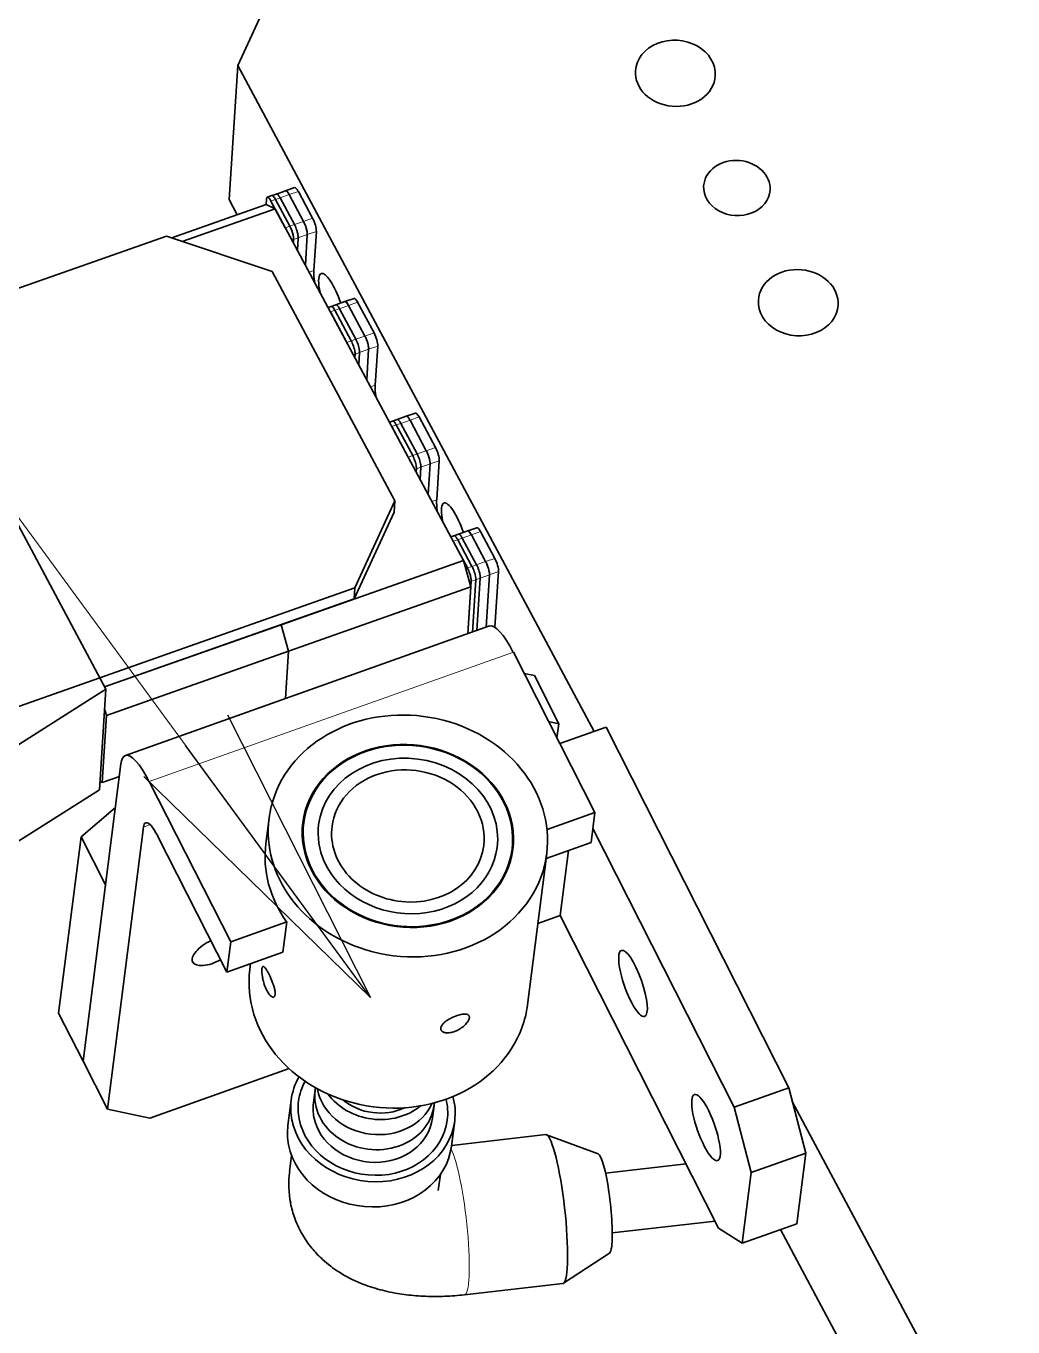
# Model space of a CAD drawing. Header units: millimetres. Extents: x 50851 to 121906, y -34238 to -12059.
# Drawn here: x 119416.68 to 119424.58, y -27239.62 to -27229.21 of the extents above; entities that cross this region are included whole.
import ezdxf

# ---------------------------------------------------------------- set-up
doc = ezdxf.new("R2010")
doc.units = ezdxf.units.MM
doc.layers.add('标注线', color=3, linetype='Continuous', lineweight=25)
doc.styles.add('DIM', font='romans.shx', dxfattribs={"width": 0.8, "bigfont": 'bigfont.shx'})
doc.dimstyles.new('DEH 1-1', dxfattribs={"dimtxt": 3.5, "dimasz": 2.5, "dimexe": 1, "dimexo": 0, "dimgap": 1.2, "dimtad": 3, "dimzin": 9, "dimdsep": 46, "dimtxsty": 'DIM', "dimblk": 'OPEN', "dimcen": 0, "dimclrd": 3, "dimclre": 3, "dimclrt": 2, "dimazin": 2, "dimtfac": 0.5, "dimtmove": 0, "dimatfit": 3, "dimldrblk": 'OPEN', "dimfxl": 0, "dimtolj": 2, "dimlwd": 13, "dimlwe": 13, "dimarcsym": 0})

# ---------------------------------------------------------------- blocks, each defined once
blk = doc.blocks.new('WWDA8SD8')
at = {"color": 7, "lineweight": 35, "ltscale": 0.299143}
blk.add_line((121411.19, -27973.26), (121416.21, -27962.4), dxfattribs=at)
at = {"color": 7, "lineweight": 35, "ltscale": 0.335839}
blk.add_line((121411.19, -27973.26), (121410.33, -27986.67), dxfattribs=at)
at = {"color": 7, "lineweight": 35}
for p, q in [((121411.19, -27973.26), (121446.85, -28039.85)), ((121414.93, -27987.58), (121433.77, -28022.75)), ((121349.37, -28009.61), (121404.06, -27990.32)), ((121426.92, -28016.8), (121414.63, -27993.86)), ((121397.99, -28035.64), (121377.92, -27998.18)), ((121422.9, -28025.49), (121368.2, -28044.78)), ((121397.87, -28035.41), (121422.83, -28026.61)), ((121436.37, -28029.31), (121399.95, -28042.25)), ((121466.32, -28075.51), (121448.04, -28039.42)), ((121395.72, -28072.83), (121399.51, -28043.1)), ((121401.76, -28049.42), (121398.17, -28077.64)), ((121460.85, -28077.44), (121446.73, -28049.56)), ((121459.31, -28089.53), (121443.47, -28058.27)), ((121466.67, -28076.87), (121508.24, -28154.47)), ((121465.49, -28089.67), (121507.38, -28167.88))]:
    blk.add_line(p, q, dxfattribs=at)
at = {"color": 7, "lineweight": 35, "ltscale": 0.024167}
for p, q in [((121415.98, -27985.79), (121416.89, -27985.46)), ((121415.98, -27985.79), (121415.07, -27986.11)), ((121421.91, -27996.87), (121422.83, -27996.55)), ((121428.06, -28008.34), (121427.15, -28008.66)), ((121428.06, -28008.34), (121428.97, -28008.02)), ((121434.2, -28019.81), (121435.11, -28019.49))]:
    blk.add_line(p, q, dxfattribs=at)
at = {"color": 7, "lineweight": 35, "ltscale": 0.043103}
blk.add_line((121411.14, -27988.19), (121410.33, -27986.67), dxfattribs=at)
at = {"color": 7, "lineweight": 35, "ltscale": 0.013993}
blk.add_line((121414.04, -27987.17), (121414.08, -27986.61), dxfattribs=at)
at = {"color": 7, "lineweight": 35, "ltscale": 0.012083}
for p, q in [((121414.61, -27986.27), (121414.15, -27986.43)), ((121421, -27997.19), (121420.55, -27997.35)), ((121427.15, -28008.66), (121426.69, -28008.82))]:
    blk.add_line(p, q, dxfattribs=at)
at = {"color": 7, "lineweight": 13, "ltscale": 0.012084}
blk.add_line((121414.98, -27986.65), (121414.52, -27986.81), dxfattribs=at)
at = {"color": 7, "lineweight": 35, "ltscale": 0.075893}
for p, q in [((121414.52, -27986.81), (121415.95, -27989.49)), ((121416.34, -27986.17), (121417.78, -27988.85)), ((121417.78, -27988.85), (121416.34, -27986.17)), ((121435.48, -28019.87), (121436.91, -28022.55))]:
    blk.add_line(p, q, dxfattribs=at)
at = {"color": 7, "lineweight": 35, "ltscale": 0.012084}
blk.add_line((121415.07, -27986.11), (121414.61, -27986.27), dxfattribs=at)
at = {"color": 7, "lineweight": 13, "ltscale": 0.012083}
for p, q in [((121415.43, -27986.49), (121414.98, -27986.65)), ((121416.41, -27989.33), (121415.95, -27989.49)), ((121416.87, -27989.17), (121416.41, -27989.33)), ((121417.24, -27990.49), (121416.78, -27990.65)), ((121420.92, -27997.74), (121420.46, -27997.9)), ((121421.37, -27997.58), (121420.92, -27997.74)), ((121422.55, -28000.8), (121422.1, -28000.96)), ((121423.01, -28000.64), (121422.55, -28000.8)), ((121423.38, -28001.96), (121422.93, -28002.12)), ((121427.06, -28009.21), (121426.6, -28009.37)), ((121427.51, -28009.05), (121427.06, -28009.21)), ((121435.09, -28023.19), (121434.63, -28023.35)), ((121434.63, -28023.35), (121434.18, -28023.51)), ((121435.46, -28024.52), (121435.01, -28024.68)), ((121435.01, -28024.68), (121434.55, -28024.84))]:
    blk.add_line(p, q, dxfattribs=at)
at = {"color": 7, "lineweight": 35, "ltscale": 0.075894}
for p, q in [((121416.41, -27989.33), (121414.98, -27986.65)), ((121416.41, -27989.33), (121414.98, -27986.65)), ((121416.87, -27989.17), (121415.43, -27986.49)), ((121416.87, -27989.17), (121415.43, -27986.49)), ((121417.26, -27985.85), (121418.69, -27988.53)), ((121434.63, -28023.35), (121433.2, -28020.68)), ((121434.63, -28023.35), (121433.2, -28020.68))]:
    blk.add_line(p, q, dxfattribs=at)
at = {"color": 7, "lineweight": 13, "ltscale": 0.024167}
for p, q in [((121416.34, -27986.17), (121415.43, -27986.49)), ((121417.26, -27985.85), (121416.34, -27986.17)), ((121417.78, -27988.85), (121416.87, -27989.17)), ((121418.69, -27988.53), (121417.78, -27988.85)), ((121419.06, -27989.85), (121418.15, -27990.17)), ((121423.19, -27996.94), (121422.28, -27997.26)), ((121422.28, -27997.26), (121421.37, -27997.58)), ((121423.92, -28000.32), (121423.01, -28000.64)), ((121424.83, -27999.99), (121423.92, -28000.32)), ((121424.29, -28001.64), (121423.38, -28001.96)), ((121425.21, -28001.32), (121424.29, -28001.64)), ((121428.43, -28008.73), (121427.51, -28009.05)), ((121429.34, -28008.4), (121428.43, -28008.73)), ((121430.97, -28011.46), (121430.06, -28011.78)), ((121430.06, -28011.78), (121429.15, -28012.11)), ((121431.35, -28012.79), (121430.44, -28013.11)), ((121434.57, -28020.19), (121433.66, -28020.52)), ((121436, -28022.87), (121435.09, -28023.19)), ((121436.91, -28022.55), (121436, -28022.87)), ((121436.38, -28024.19), (121435.46, -28024.52)), ((121437.29, -28023.87), (121436.38, -28024.19))]:
    blk.add_line(p, q, dxfattribs=at)
at = {"color": 7, "lineweight": 35, "ltscale": 0.250398}
blk.add_line((121414.04, -27987.17), (121404.6, -27990.5), dxfattribs=at)
at = {"color": 7, "lineweight": 35, "ltscale": 0.246029}
blk.add_line((121414.93, -27987.58), (121405.65, -27990.85), dxfattribs=at)
at = {"color": 7, "lineweight": 35, "ltscale": 0.024527}
blk.add_line((121414.04, -27987.17), (121414.93, -27987.58), dxfattribs=at)
at = {"color": 7, "lineweight": 35, "ltscale": 0.278689}
blk.add_line((121414.63, -27993.86), (121404.06, -27990.32), dxfattribs=at)
at = {"color": 7, "lineweight": 13, "ltscale": 0.004615}
for p, q in [((121416.78, -27990.65), (121416.61, -27990.71)), ((121422.93, -28002.12), (121422.75, -28002.18))]:
    blk.add_line(p, q, dxfattribs=at)
at = {"color": 7, "lineweight": 35, "ltscale": 0.008646}
for p, q in [((121416.76, -27991), (121416.78, -27990.65)), ((121416.76, -27991), (121416.78, -27990.65)), ((121422.91, -28002.47), (121422.93, -28002.12)), ((121422.91, -28002.47), (121422.93, -28002.12)), ((121429.05, -28013.93), (121429.07, -28013.59)), ((121429.05, -28013.93), (121429.07, -28013.59))]:
    blk.add_line(p, q, dxfattribs=at)
at = {"color": 7, "lineweight": 35, "ltscale": 0.031285}
for p, q in [((121417.16, -27991.74), (121417.24, -27990.49)), ((121417.16, -27991.74), (121417.24, -27990.49)), ((121423.3, -28003.21), (121423.38, -28001.96)), ((121423.3, -28003.21), (121423.38, -28001.96)), ((121429.45, -28014.68), (121429.53, -28013.43)), ((121429.45, -28014.68), (121429.53, -28013.43))]:
    blk.add_line(p, q, dxfattribs=at)
at = {"color": 7, "lineweight": 13, "ltscale": 0.024161}
for p, q in [((121418.15, -27990.17), (121417.24, -27990.49)), ((121430.44, -28013.11), (121429.53, -28013.43)), ((121435.48, -28019.87), (121434.57, -28020.19))]:
    blk.add_line(p, q, dxfattribs=at)
at = {"color": 7, "lineweight": 35, "ltscale": 0.076563}
for p, q in [((121418.15, -27990.17), (121417.96, -27993.23)), ((121417.96, -27993.23), (121418.15, -27990.17)), ((121430.44, -28013.11), (121430.24, -28016.16)), ((121430.24, -28016.16), (121430.44, -28013.11))]:
    blk.add_line(p, q, dxfattribs=at)
at = {"color": 7, "lineweight": 35, "ltscale": 0.097953}
for p, q in [((121419.06, -27989.85), (121418.81, -27993.76)), ((121431.35, -28012.79), (121431.1, -28016.7))]:
    blk.add_line(p, q, dxfattribs=at)
at = {"color": 7, "lineweight": 13, "ltscale": 0.01275}
for p, q in [((121418.81, -27993.76), (121418.33, -27993.93)), ((121424.96, -28005.23), (121424.47, -28005.4)), ((121431.1, -28016.7), (121430.62, -28016.87))]:
    blk.add_line(p, q, dxfattribs=at)
at = {"color": 7, "lineweight": 35, "ltscale": 0.024161}
for p, q in [((121421.91, -27996.87), (121421, -27997.19)), ((121434.2, -28019.81), (121433.29, -28020.13))]:
    blk.add_line(p, q, dxfattribs=at)
at = {"color": 7, "lineweight": 35, "ltscale": 0.086733}
for p, q in [((121423.19, -27996.94), (121424.83, -27999.99)), ((121420.46, -27997.9), (121422.1, -28000.96)), ((121422.55, -28000.8), (121420.92, -27997.74)), ((121422.55, -28000.8), (121420.92, -27997.74)), ((121423.01, -28000.64), (121421.37, -27997.58)), ((121423.01, -28000.64), (121421.37, -27997.58)), ((121428.43, -28008.73), (121430.06, -28011.78)), ((121430.06, -28011.78), (121428.43, -28008.73)), ((121429.15, -28012.11), (121427.51, -28009.05)), ((121429.15, -28012.11), (121427.51, -28009.05))]:
    blk.add_line(p, q, dxfattribs=at)
at = {"color": 7, "lineweight": 35, "ltscale": 0.008465}
for p, q in [((121420.55, -27997.35), (121420.23, -27997.47)), ((121426.69, -28008.82), (121426.37, -28008.94)), ((121432.83, -28020.29), (121432.51, -28020.41))]:
    blk.add_line(p, q, dxfattribs=at)
at = {"color": 7, "lineweight": 35, "ltscale": 0.086734}
for p, q in [((121422.28, -27997.26), (121423.92, -28000.32)), ((121423.92, -28000.32), (121422.28, -27997.26)), ((121429.34, -28008.4), (121430.97, -28011.46)), ((121426.6, -28009.37), (121428.24, -28012.43))]:
    blk.add_line(p, q, dxfattribs=at)
at = {"color": 7, "lineweight": 35, "ltscale": 0.076564}
for p, q in [((121424.29, -28001.64), (121424.1, -28004.69)), ((121424.1, -28004.69), (121424.29, -28001.64))]:
    blk.add_line(p, q, dxfattribs=at)
at = {"color": 7, "lineweight": 35, "ltscale": 0.097954}
blk.add_line((121425.21, -28001.32), (121424.96, -28005.23), dxfattribs=at)
at = {"color": 7, "lineweight": 35, "ltscale": 0.086736}
blk.add_line((121428.7, -28012.27), (121427.06, -28009.21), dxfattribs=at)
blk.add_line((121428.7, -28012.27), (121427.06, -28009.21), dxfattribs=at)
at = {"color": 7, "lineweight": 13, "ltscale": 0.012089}
for p, q in [((121428.7, -28012.27), (121428.24, -28012.43)), ((121429.53, -28013.43), (121429.07, -28013.59)), ((121433.66, -28020.52), (121433.2, -28020.68))]:
    blk.add_line(p, q, dxfattribs=at)
at = {"color": 7, "lineweight": 13, "ltscale": 0.012078}
for p, q in [((121429.15, -28012.11), (121428.7, -28012.27)), ((121433.2, -28020.68), (121432.74, -28020.84))]:
    blk.add_line(p, q, dxfattribs=at)
at = {"color": 7, "lineweight": 13, "ltscale": 0.004609}
blk.add_line((121429.07, -28013.59), (121428.9, -28013.65), dxfattribs=at)
at = {"color": 7, "lineweight": 35, "ltscale": 0.239311}
blk.add_line((121426.85, -28017.92), (121422.83, -28026.61), dxfattribs=at)
at = {"color": 7, "lineweight": 35, "ltscale": 0.239314}
blk.add_line((121426.92, -28016.8), (121422.9, -28025.49), dxfattribs=at)
at = {"color": 7, "lineweight": 35, "ltscale": 0.027987}
blk.add_line((121426.92, -28016.8), (121426.85, -28017.92), dxfattribs=at)
at = {"color": 7, "lineweight": 35, "ltscale": 0.012089}
blk.add_line((121433.29, -28020.13), (121432.83, -28020.29), dxfattribs=at)
at = {"color": 7, "lineweight": 35, "ltscale": 0.075891}
for p, q in [((121435.09, -28023.19), (121433.66, -28020.52)), ((121435.09, -28023.19), (121433.66, -28020.52)), ((121434.57, -28020.19), (121436, -28022.87)), ((121436, -28022.87), (121434.57, -28020.19))]:
    blk.add_line(p, q, dxfattribs=at)
at = {"color": 7, "lineweight": 35, "ltscale": 0.07589}
blk.add_line((121432.74, -28020.84), (121434.18, -28023.51), dxfattribs=at)
at = {"color": 7, "lineweight": 35, "ltscale": 0.483327}
for p, q in [((121433.77, -28022.75), (121415.54, -28029.18)), ((121416.28, -28031.83), (121398.05, -28038.26))]:
    blk.add_line(p, q, dxfattribs=at)
at = {"color": 7, "lineweight": 35, "ltscale": 0.068746}
blk.add_line((121434.52, -28025.4), (121433.77, -28022.75), dxfattribs=at)
at = {"color": 7, "lineweight": 35, "ltscale": 0.131233}
blk.add_line((121435.13, -28029.75), (121435.46, -28024.52), dxfattribs=at)
blk.add_line((121435.13, -28029.75), (121435.46, -28024.52), dxfattribs=at)
at = {"color": 7, "lineweight": 35, "ltscale": 0.131174}
for p, q in [((121436.38, -28024.19), (121436.04, -28029.43)), ((121436.04, -28029.43), (121436.38, -28024.19))]:
    blk.add_line(p, q, dxfattribs=at)
at = {"color": 7, "lineweight": 35, "ltscale": 0.139347}
blk.add_line((121437.29, -28023.87), (121436.93, -28029.43), dxfattribs=at)
at = {"color": 7, "lineweight": 35, "ltscale": 0.483322}
blk.add_line((121434.52, -28025.4), (121416.28, -28031.83), dxfattribs=at)
at = {"color": 7, "lineweight": 35, "ltscale": 0.027986}
blk.add_line((121422.9, -28025.49), (121422.83, -28026.61), dxfattribs=at)
at = {"color": 7, "lineweight": 35, "ltscale": 0.131292}
blk.add_line((121434.55, -28024.84), (121434.22, -28030.08), dxfattribs=at)
at = {"color": 7, "lineweight": 35, "ltscale": 0.117298}
blk.add_line((121434.52, -28025.4), (121434.22, -28030.08), dxfattribs=at)
at = {"color": 7, "lineweight": 35, "ltscale": 0.131262}
blk.add_line((121434.67, -28029.92), (121435.01, -28024.68), dxfattribs=at)
blk.add_line((121434.67, -28029.92), (121435.01, -28024.68), dxfattribs=at)
at = {"color": 7, "lineweight": 35, "ltscale": 0.468384}
blk.add_line((121415.54, -28029.18), (121397.87, -28035.41), dxfattribs=at)
at = {"color": 7, "lineweight": 35, "ltscale": 0.068748}
for p, q in [((121416.28, -28031.83), (121415.54, -28029.18)), ((121415.54, -28029.18), (121416.28, -28031.83))]:
    blk.add_line(p, q, dxfattribs=at)
at = {"color": 7, "lineweight": 13}
blk.add_line((121402.34, -28044.88), (121438.77, -28031.94), dxfattribs=at)
at = {"color": 7, "lineweight": 35, "ltscale": 0.118481}
for p, q in [((121415.98, -28036.56), (121416.28, -28031.83)), ((121416.28, -28031.83), (121415.98, -28036.56))]:
    blk.add_line(p, q, dxfattribs=at)
at = {"color": 7, "lineweight": 35, "ltscale": 0.44947}
for p, q in [((121446.93, -28047.96), (121438.77, -28031.94)), ((121410.51, -28060.9), (121402.34, -28044.88))]:
    blk.add_line(p, q, dxfattribs=at)
at = {"color": 7, "lineweight": 35, "ltscale": 0.026398}
blk.add_line((121439.84, -28034.05), (121440.88, -28034.27), dxfattribs=at)
at = {"color": 7, "lineweight": 35, "ltscale": 0.134795}
blk.add_line((121443.31, -28039.08), (121440.88, -28034.27), dxfattribs=at)
at = {"color": 7, "lineweight": 35, "ltscale": 0.478984}
for p, q in [((121397.99, -28035.64), (121381.81, -28045.89)), ((121397.35, -28045.7), (121381.16, -28055.95))]:
    blk.add_line(p, q, dxfattribs=at)
at = {"color": 7, "lineweight": 35, "ltscale": 0.251879}
blk.add_line((121397.99, -28035.64), (121397.35, -28045.7), dxfattribs=at)
at = {"color": 7, "lineweight": 35, "ltscale": 0.16792}
blk.add_line((121398.05, -28038.26), (121397.62, -28044.96), dxfattribs=at)
at = {"color": 7, "lineweight": 35, "ltscale": 0.017185}
blk.add_line((121397.87, -28037.6), (121398.05, -28038.26), dxfattribs=at)
at = {"color": 7, "lineweight": 35, "ltscale": 0.025948}
blk.add_line((121442.3, -28038.87), (121443.31, -28039.08), dxfattribs=at)
at = {"color": 7, "lineweight": 35, "ltscale": 0.035784}
blk.add_line((121443.31, -28039.08), (121443.13, -28040.5), dxfattribs=at)
at = {"color": 7, "lineweight": 35, "ltscale": 0.122704}
blk.add_line((121448.04, -28039.42), (121443.42, -28041.07), dxfattribs=at)
at = {"color": 7, "lineweight": 35, "ltscale": 0.006133}
blk.add_line((121397.4, -28044.86), (121397.62, -28044.96), dxfattribs=at)
at = {"color": 7, "lineweight": 35, "ltscale": 0.045745}
blk.add_line((121399.35, -28044.35), (121397.62, -28044.96), dxfattribs=at)
at = {"color": 7, "lineweight": 35, "ltscale": 0.112596}
blk.add_line((121398.95, -28047.47), (121395.52, -28050.39), dxfattribs=at)
at = {"color": 7, "lineweight": 35, "ltscale": 0.127193}
blk.add_line((121442.14, -28049.66), (121446.93, -28047.96), dxfattribs=at)
at = {"color": 7, "lineweight": 35, "ltscale": 0.076198}
blk.add_line((121446.55, -28050.98), (121446.93, -28047.96), dxfattribs=at)
at = {"color": 7, "lineweight": 13, "ltscale": 0.017488}
blk.add_line((121401.76, -28049.42), (121402.42, -28049.18), dxfattribs=at)
at = {"color": 7, "lineweight": 35, "ltscale": 0.063497}
for p, q in [((121414.34, -28048.54), (121414.02, -28051.06)), ((121432.91, -28078.81), (121432.59, -28081.33)), ((121432.91, -28078.81), (121432.59, -28081.33))]:
    blk.add_line(p, q, dxfattribs=at)
at = {"color": 7, "lineweight": 35, "ltscale": 0.031287}
blk.add_line((121417.81, -28048.98), (121417.65, -28050.22), dxfattribs=at)
at = {"color": 7, "lineweight": 35, "ltscale": 0.444482}
for p, q in [((121393.27, -28068.02), (121395.52, -28050.39)), ((121395.72, -28072.83), (121397.97, -28055.19))]:
    blk.add_line(p, q, dxfattribs=at)
at = {"color": 7, "lineweight": 35, "ltscale": 0.134842}
for p, q in [((121397.97, -28055.19), (121395.52, -28050.39)), ((121395.72, -28072.83), (121393.27, -28068.02))]:
    blk.add_line(p, q, dxfattribs=at)
at = {"color": 7, "lineweight": 35, "ltscale": 0.382048}
blk.add_line((121403.18, -28050.31), (121410.12, -28063.92), dxfattribs=at)
at = {"color": 7, "lineweight": 35, "ltscale": 0.031275}
blk.add_line((121438.64, -28051.64), (121438.48, -28052.88), dxfattribs=at)
at = {"color": 7, "lineweight": 35, "ltscale": 0.119337}
blk.add_line((121442.05, -28052.58), (121446.55, -28050.98), dxfattribs=at)
at = {"color": 7, "lineweight": 35, "ltscale": 0.163528}
blk.add_line((121444.3, -28051.78), (121443.47, -28058.27), dxfattribs=at)
at = {"color": 7, "lineweight": 35, "ltscale": 0.380986}
blk.add_line((121442.11, -28052.08), (121440.18, -28067.2), dxfattribs=at)
at = {"color": 7, "lineweight": 35, "ltscale": 0.059791}
blk.add_line((121443.47, -28058.27), (121441.22, -28059.07), dxfattribs=at)
at = {"color": 7, "lineweight": 35, "ltscale": 0.148425}
for p, q in [((121410.51, -28060.9), (121416.1, -28058.91)), ((121410.12, -28063.92), (121415.72, -28061.94))]:
    blk.add_line(p, q, dxfattribs=at)
at = {"color": 7, "lineweight": 35, "ltscale": 0.076197}
for p, q in [((121415.72, -28061.94), (121416.1, -28058.91)), ((121410.12, -28063.92), (121410.51, -28060.9))]:
    blk.add_line(p, q, dxfattribs=at)
at = {"color": 7, "lineweight": 35, "ltscale": 0.014362}
blk.add_line((121412.48, -28063.08), (121412.41, -28063.65), dxfattribs=at)
at = {"color": 7, "lineweight": 35, "ltscale": 0.134841}
blk.add_line((121398.17, -28077.64), (121395.72, -28072.83), dxfattribs=at)
at = {"color": 7, "lineweight": 35, "ltscale": 0.370005}
blk.add_line((121402.4, -28078.54), (121416.34, -28073.58), dxfattribs=at)
at = {"color": 7, "lineweight": 35, "ltscale": 0.038741}
blk.add_line((121418.97, -28075.47), (121418.77, -28077.01), dxfattribs=at)
at = {"color": 7, "lineweight": 35, "ltscale": 0.006996}
blk.add_line((121418.93, -28075.75), (121418.97, -28075.47), dxfattribs=at)
at = {"color": 7, "lineweight": 35, "ltscale": 0.144995}
blk.add_line((121460.85, -28077.44), (121466.32, -28075.51), dxfattribs=at)
at = {"color": 7, "lineweight": 35, "ltscale": 0.168696}
blk.add_line((121468.03, -28082.04), (121466.32, -28075.51), dxfattribs=at)
at = {"color": 7, "lineweight": 35, "ltscale": 0.108175}
blk.add_line((121402.4, -28078.54), (121398.17, -28077.64), dxfattribs=at)
at = {"color": 7, "lineweight": 35, "ltscale": 0.063496}
blk.add_line((121416.54, -28076.73), (121416.22, -28079.25), dxfattribs=at)
blk.add_line((121416.54, -28076.73), (121416.22, -28079.25), dxfattribs=at)
at = {"color": 7, "lineweight": 35, "ltscale": 0.038753}
blk.add_line((121430.87, -28076.99), (121430.67, -28078.53), dxfattribs=at)
at = {"color": 7, "lineweight": 35, "ltscale": 0.007001}
blk.add_line((121430.84, -28077.27), (121430.87, -28076.99), dxfattribs=at)
at = {"color": 7, "lineweight": 35, "ltscale": 0.168697}
blk.add_line((121462.56, -28083.97), (121460.85, -28077.44), dxfattribs=at)
at = {"color": 7, "lineweight": 35, "ltscale": 0.236917}
blk.add_line((121432.6, -28081.25), (121442.01, -28080.17), dxfattribs=at)
at = {"color": 7, "lineweight": 35, "ltscale": 0.138061}
blk.add_line((121447.26, -28082.11), (121442.09, -28080.19), dxfattribs=at)
at = {"color": 7, "lineweight": 35, "ltscale": 0.040267}
blk.add_line((121416.38, -28083.88), (121416.59, -28082.28), dxfattribs=at)
at = {"color": 7, "lineweight": 35, "ltscale": 0.202812}
blk.add_line((121447.99, -28084.02), (121456.05, -28083.11), dxfattribs=at)
at = {"color": 7, "lineweight": 35, "ltscale": 0.14499}
for p, q in [((121462.56, -28083.97), (121468.03, -28082.04)), ((121461.66, -28091.02), (121467.13, -28089.09))]:
    blk.add_line(p, q, dxfattribs=at)
at = {"color": 7, "lineweight": 35, "ltscale": 0.177793}
blk.add_line((121468.03, -28082.04), (121467.13, -28089.09), dxfattribs=at)
at = {"color": 7, "lineweight": 35, "ltscale": 0.040287}
blk.add_line((121431.26, -28085.77), (121431.47, -28084.18), dxfattribs=at)
at = {"color": 7, "lineweight": 35, "ltscale": 0.177794}
blk.add_line((121462.56, -28083.97), (121461.66, -28091.02), dxfattribs=at)
at = {"color": 7, "lineweight": 35, "ltscale": 0.258516}
blk.add_line((121448.67, -28089.99), (121458.95, -28088.82), dxfattribs=at)
at = {"color": 7, "lineweight": 35, "ltscale": 0.069578}
blk.add_line((121461.66, -28091.02), (121459.31, -28089.53), dxfattribs=at)
at = {"color": 7, "lineweight": 35, "ltscale": 0.138062}
blk.add_line((121448.39, -28092.02), (121443.78, -28095.05), dxfattribs=at)
at = {"color": 7, "lineweight": 35, "ltscale": 0.247569}
blk.add_line((121433.87, -28096.2), (121443.71, -28095.08), dxfattribs=at)
at = {"color": 7, "lineweight": 35}
for points in [[(121414.15, -27986.43), (121414.14, -27986.43), (121414.13, -27986.44), (121414.12, -27986.45), (121414.11, -27986.46), (121414.1, -27986.49), (121414.09, -27986.53), (121414.08, -27986.57), (121414.08, -27986.61)], [(121414.52, -27986.81), (121414.46, -27986.71), (121414.43, -27986.66), (121414.4, -27986.61), (121414.36, -27986.56), (121414.32, -27986.51), (121414.27, -27986.47), (121414.24, -27986.45), (121414.22, -27986.44), (121414.21, -27986.43), (121414.19, -27986.43), (121414.17, -27986.43), (121414.15, -27986.43)], [(121414.98, -27986.65), (121414.94, -27986.59), (121414.91, -27986.54), (121414.87, -27986.47), (121414.82, -27986.41), (121414.78, -27986.36), (121414.76, -27986.33), (121414.73, -27986.31), (121414.71, -27986.3), (121414.69, -27986.28), (121414.67, -27986.27), (121414.64, -27986.27), (121414.62, -27986.27), (121414.61, -27986.27)], [(121414.98, -27986.65), (121414.94, -27986.59), (121414.91, -27986.54), (121414.87, -27986.47), (121414.82, -27986.41), (121414.78, -27986.36), (121414.76, -27986.33), (121414.73, -27986.31), (121414.71, -27986.3), (121414.69, -27986.28), (121414.67, -27986.27), (121414.64, -27986.27), (121414.62, -27986.27), (121414.61, -27986.27)], [(121415.43, -27986.49), (121415.4, -27986.43), (121415.37, -27986.38), (121415.32, -27986.31), (121415.28, -27986.25), (121415.24, -27986.2), (121415.21, -27986.17), (121415.19, -27986.15), (121415.17, -27986.14), (121415.15, -27986.12), (121415.12, -27986.11), (121415.1, -27986.1), (121415.08, -27986.1), (121415.06, -27986.11)], [(121415.43, -27986.49), (121415.4, -27986.43), (121415.37, -27986.38), (121415.32, -27986.31), (121415.28, -27986.25), (121415.24, -27986.2), (121415.21, -27986.17), (121415.19, -27986.15), (121415.17, -27986.14), (121415.15, -27986.12), (121415.12, -27986.11), (121415.1, -27986.1), (121415.08, -27986.1), (121415.06, -27986.11)], [(121416.34, -27986.17), (121416.31, -27986.11), (121416.28, -27986.05), (121416.23, -27985.99), (121416.19, -27985.93), (121416.15, -27985.88), (121416.12, -27985.85), (121416.1, -27985.83), (121416.08, -27985.81), (121416.06, -27985.8), (121416.04, -27985.79), (121416.01, -27985.78), (121415.99, -27985.78), (121415.98, -27985.79)], [(121416.78, -27990.65), (121416.79, -27990.61), (121416.79, -27990.57), (121416.78, -27990.48), (121416.77, -27990.38), (121416.75, -27990.27), (121416.73, -27990.17), (121416.7, -27990.06), (121416.67, -27989.98), (121416.65, -27989.9), (121416.6, -27989.75), (121416.54, -27989.6), (121416.48, -27989.46), (121416.44, -27989.39), (121416.41, -27989.33)], [(121416.78, -27990.65), (121416.79, -27990.59), (121416.78, -27990.51), (121416.77, -27990.43), (121416.76, -27990.37), (121416.75, -27990.3), (121416.72, -27990.16), (121416.68, -27990.01), (121416.63, -27989.85), (121416.58, -27989.7), (121416.52, -27989.55), (121416.45, -27989.41), (121416.41, -27989.33)], [(121417.24, -27990.49), (121417.24, -27990.45), (121417.24, -27990.41), (121417.23, -27990.32), (121417.22, -27990.22), (121417.2, -27990.11), (121417.18, -27990.01), (121417.15, -27989.9), (121417.13, -27989.82), (121417.1, -27989.74), (121417.05, -27989.59), (121417, -27989.44), (121416.93, -27989.3), (121416.9, -27989.23), (121416.87, -27989.17)], [(121417.24, -27990.49), (121417.24, -27990.45), (121417.24, -27990.41), (121417.23, -27990.32), (121417.22, -27990.22), (121417.2, -27990.11), (121417.18, -27990.01), (121417.15, -27989.9), (121417.13, -27989.82), (121417.1, -27989.74), (121417.05, -27989.59), (121417, -27989.44), (121416.93, -27989.3), (121416.9, -27989.23), (121416.87, -27989.17)], [(121418.15, -27990.17), (121418.15, -27990.13), (121418.15, -27990.09), (121418.15, -27989.99), (121418.13, -27989.9), (121418.12, -27989.79), (121418.09, -27989.69), (121418.07, -27989.58), (121418.04, -27989.5), (121418.02, -27989.42), (121417.96, -27989.27), (121417.91, -27989.12), (121417.85, -27988.98), (121417.81, -27988.91), (121417.78, -27988.85)], [(121421.37, -27997.58), (121421.34, -27997.52), (121421.3, -27997.46), (121421.26, -27997.39), (121421.22, -27997.34), (121421.17, -27997.29), (121421.15, -27997.26), (121421.13, -27997.24), (121421.11, -27997.22), (121421.09, -27997.21), (121421.06, -27997.2), (121421.04, -27997.19), (121421.02, -27997.19), (121421, -27997.19)], [(121421.37, -27997.58), (121421.34, -27997.52), (121421.3, -27997.46), (121421.26, -27997.39), (121421.22, -27997.34), (121421.17, -27997.29), (121421.15, -27997.26), (121421.13, -27997.24), (121421.11, -27997.22), (121421.09, -27997.21), (121421.06, -27997.2), (121421.04, -27997.19), (121421.02, -27997.19), (121421, -27997.19)], [(121422.28, -27997.26), (121422.25, -27997.2), (121422.22, -27997.14), (121422.17, -27997.07), (121422.13, -27997.01), (121422.09, -27996.96), (121422.06, -27996.94), (121422.04, -27996.92), (121422.02, -27996.9), (121422, -27996.89), (121421.97, -27996.88), (121421.95, -27996.87), (121421.93, -27996.87), (121421.91, -27996.87)], [(121420.92, -27997.74), (121420.88, -27997.68), (121420.85, -27997.62), (121420.8, -27997.56), (121420.76, -27997.5), (121420.72, -27997.45), (121420.69, -27997.42), (121420.67, -27997.4), (121420.65, -27997.38), (121420.63, -27997.37), (121420.61, -27997.36), (121420.58, -27997.35), (121420.56, -27997.35), (121420.55, -27997.35)], [(121420.92, -27997.74), (121420.88, -27997.68), (121420.85, -27997.62), (121420.8, -27997.56), (121420.76, -27997.5), (121420.72, -27997.45), (121420.69, -27997.42), (121420.67, -27997.4), (121420.65, -27997.38), (121420.63, -27997.37), (121420.61, -27997.36), (121420.58, -27997.35), (121420.56, -27997.35), (121420.55, -27997.35)], [(121422.93, -28002.12), (121422.93, -28002.06), (121422.93, -28001.98), (121422.92, -28001.9), (121422.91, -28001.84), (121422.9, -28001.77), (121422.87, -28001.63), (121422.82, -28001.48), (121422.78, -28001.32), (121422.72, -28001.17), (121422.66, -28001.02), (121422.6, -28000.88), (121422.55, -28000.8)], [(121422.93, -28002.12), (121422.93, -28002.06), (121422.93, -28001.98), (121422.92, -28001.9), (121422.91, -28001.84), (121422.9, -28001.77), (121422.87, -28001.63), (121422.82, -28001.48), (121422.78, -28001.32), (121422.72, -28001.17), (121422.66, -28001.02), (121422.6, -28000.88), (121422.55, -28000.8)], [(121423.38, -28001.96), (121423.38, -28001.9), (121423.38, -28001.82), (121423.37, -28001.74), (121423.36, -28001.68), (121423.35, -28001.61), (121423.32, -28001.47), (121423.28, -28001.31), (121423.23, -28001.16), (121423.18, -28001.01), (121423.12, -28000.86), (121423.05, -28000.72), (121423.01, -28000.64)], [(121423.38, -28001.96), (121423.38, -28001.9), (121423.38, -28001.82), (121423.37, -28001.74), (121423.36, -28001.68), (121423.35, -28001.61), (121423.32, -28001.47), (121423.28, -28001.31), (121423.23, -28001.16), (121423.18, -28001.01), (121423.12, -28000.86), (121423.05, -28000.72), (121423.01, -28000.64)], [(121424.29, -28001.64), (121424.3, -28001.57), (121424.29, -28001.5), (121424.28, -28001.42), (121424.28, -28001.36), (121424.26, -28001.29), (121424.23, -28001.14), (121424.19, -28000.99), (121424.14, -28000.84), (121424.09, -28000.69), (121424.03, -28000.54), (121423.96, -28000.4), (121423.92, -28000.32)], [(121427.06, -28009.21), (121427.02, -28009.15), (121426.99, -28009.09), (121426.95, -28009.02), (121426.9, -28008.96), (121426.86, -28008.91), (121426.84, -28008.89), (121426.81, -28008.87), (121426.79, -28008.85), (121426.77, -28008.84), (121426.75, -28008.83), (121426.72, -28008.82), (121426.7, -28008.82), (121426.69, -28008.82)], [(121427.06, -28009.21), (121427.02, -28009.15), (121426.99, -28009.09), (121426.95, -28009.02), (121426.9, -28008.96), (121426.86, -28008.91), (121426.84, -28008.89), (121426.81, -28008.87), (121426.79, -28008.85), (121426.77, -28008.84), (121426.75, -28008.83), (121426.72, -28008.82), (121426.7, -28008.82), (121426.69, -28008.82)], [(121427.51, -28009.05), (121427.48, -28008.99), (121427.45, -28008.93), (121427.4, -28008.86), (121427.36, -28008.8), (121427.32, -28008.75), (121427.29, -28008.73), (121427.27, -28008.71), (121427.25, -28008.69), (121427.23, -28008.68), (121427.2, -28008.67), (121427.18, -28008.66), (121427.16, -28008.66), (121427.15, -28008.66)], [(121427.51, -28009.05), (121427.48, -28008.99), (121427.45, -28008.93), (121427.4, -28008.86), (121427.36, -28008.8), (121427.32, -28008.75), (121427.29, -28008.73), (121427.27, -28008.71), (121427.25, -28008.69), (121427.23, -28008.68), (121427.2, -28008.67), (121427.18, -28008.66), (121427.16, -28008.66), (121427.15, -28008.66)], [(121428.43, -28008.73), (121428.39, -28008.67), (121428.36, -28008.61), (121428.31, -28008.54), (121428.27, -28008.48), (121428.23, -28008.43), (121428.2, -28008.41), (121428.18, -28008.39), (121428.16, -28008.37), (121428.14, -28008.36), (121428.12, -28008.35), (121428.09, -28008.34), (121428.07, -28008.34), (121428.06, -28008.34)], [(121429.07, -28013.59), (121429.07, -28013.52), (121429.07, -28013.45), (121429.06, -28013.37), (121429.05, -28013.31), (121429.04, -28013.24), (121429.01, -28013.09), (121428.97, -28012.94), (121428.92, -28012.79), (121428.86, -28012.64), (121428.8, -28012.49), (121428.74, -28012.35), (121428.7, -28012.27)], [(121429.07, -28013.59), (121429.07, -28013.52), (121429.07, -28013.45), (121429.06, -28013.37), (121429.05, -28013.31), (121429.04, -28013.24), (121429.01, -28013.09), (121428.97, -28012.94), (121428.92, -28012.79), (121428.86, -28012.64), (121428.8, -28012.49), (121428.74, -28012.35), (121428.7, -28012.27)], [(121429.53, -28013.43), (121429.53, -28013.36), (121429.52, -28013.29), (121429.52, -28013.21), (121429.51, -28013.15), (121429.49, -28013.08), (121429.46, -28012.93), (121429.42, -28012.78), (121429.37, -28012.63), (121429.32, -28012.48), (121429.26, -28012.33), (121429.19, -28012.19), (121429.15, -28012.11)], [(121429.53, -28013.43), (121429.53, -28013.36), (121429.52, -28013.29), (121429.52, -28013.21), (121429.51, -28013.15), (121429.49, -28013.08), (121429.46, -28012.93), (121429.42, -28012.78), (121429.37, -28012.63), (121429.32, -28012.48), (121429.26, -28012.33), (121429.19, -28012.19), (121429.15, -28012.11)], [(121430.44, -28013.11), (121430.44, -28013.04), (121430.44, -28012.97), (121430.43, -28012.89), (121430.42, -28012.82), (121430.41, -28012.76), (121430.38, -28012.61), (121430.33, -28012.46), (121430.29, -28012.31), (121430.23, -28012.15), (121430.17, -28012.01), (121430.11, -28011.87), (121430.06, -28011.78)], [(121433.2, -28020.68), (121433.17, -28020.62), (121433.13, -28020.56), (121433.09, -28020.49), (121433.05, -28020.43), (121433, -28020.38), (121432.98, -28020.36), (121432.96, -28020.34), (121432.94, -28020.32), (121432.92, -28020.31), (121432.89, -28020.3), (121432.87, -28020.29), (121432.85, -28020.29), (121432.83, -28020.29)], [(121433.2, -28020.68), (121433.17, -28020.62), (121433.13, -28020.56), (121433.09, -28020.49), (121433.05, -28020.43), (121433, -28020.38), (121432.98, -28020.36), (121432.96, -28020.34), (121432.94, -28020.32), (121432.92, -28020.31), (121432.89, -28020.3), (121432.87, -28020.29), (121432.85, -28020.29), (121432.83, -28020.29)], [(121433.66, -28020.52), (121433.62, -28020.46), (121433.59, -28020.4), (121433.55, -28020.33), (121433.5, -28020.27), (121433.46, -28020.22), (121433.44, -28020.2), (121433.41, -28020.18), (121433.39, -28020.16), (121433.37, -28020.15), (121433.35, -28020.14), (121433.32, -28020.13), (121433.3, -28020.13), (121433.29, -28020.13)], [(121433.66, -28020.52), (121433.62, -28020.46), (121433.59, -28020.4), (121433.55, -28020.33), (121433.5, -28020.27), (121433.46, -28020.22), (121433.44, -28020.2), (121433.41, -28020.18), (121433.39, -28020.16), (121433.37, -28020.15), (121433.35, -28020.14), (121433.32, -28020.13), (121433.3, -28020.13), (121433.29, -28020.13)], [(121434.57, -28020.19), (121434.53, -28020.13), (121434.5, -28020.08), (121434.46, -28020.01), (121434.41, -28019.95), (121434.37, -28019.9), (121434.35, -28019.88), (121434.32, -28019.85), (121434.3, -28019.84), (121434.28, -28019.83), (121434.26, -28019.81), (121434.24, -28019.81), (121434.21, -28019.81), (121434.2, -28019.81)], [(121435.46, -28024.52), (121435.46, -28024.45), (121435.46, -28024.38), (121435.45, -28024.3), (121435.44, -28024.23), (121435.43, -28024.16), (121435.4, -28024.02), (121435.36, -28023.87), (121435.31, -28023.72), (121435.26, -28023.56), (121435.2, -28023.41), (121435.13, -28023.27), (121435.09, -28023.19)], [(121435.46, -28024.52), (121435.46, -28024.45), (121435.46, -28024.38), (121435.45, -28024.3), (121435.44, -28024.23), (121435.43, -28024.16), (121435.4, -28024.02), (121435.36, -28023.87), (121435.31, -28023.72), (121435.26, -28023.56), (121435.2, -28023.41), (121435.13, -28023.27), (121435.09, -28023.19)], [(121436.38, -28024.19), (121436.38, -28024.13), (121436.37, -28024.06), (121436.37, -28023.97), (121436.36, -28023.91), (121436.34, -28023.84), (121436.31, -28023.7), (121436.27, -28023.55), (121436.22, -28023.39), (121436.17, -28023.24), (121436.11, -28023.09), (121436.04, -28022.95), (121436, -28022.87)], [(121434.55, -28024.84), (121434.55, -28024.8), (121434.55, -28024.75), (121434.55, -28024.66), (121434.53, -28024.56), (121434.52, -28024.46), (121434.49, -28024.35), (121434.47, -28024.25), (121434.44, -28024.16), (121434.42, -28024.08), (121434.36, -28023.93), (121434.31, -28023.79), (121434.24, -28023.65), (121434.21, -28023.58), (121434.18, -28023.51)], [(121435.01, -28024.68), (121435.01, -28024.61), (121435.01, -28024.54), (121435, -28024.46), (121434.99, -28024.39), (121434.98, -28024.32), (121434.95, -28024.18), (121434.91, -28024.03), (121434.86, -28023.88), (121434.8, -28023.72), (121434.74, -28023.58), (121434.68, -28023.44), (121434.63, -28023.35)], [(121435.01, -28024.68), (121435.01, -28024.61), (121435.01, -28024.54), (121435, -28024.46), (121434.99, -28024.39), (121434.98, -28024.32), (121434.95, -28024.18), (121434.91, -28024.03), (121434.86, -28023.88), (121434.8, -28023.72), (121434.74, -28023.58), (121434.68, -28023.44), (121434.63, -28023.35)], [(121413.72, -28063.36), (121413.7, -28063.37), (121413.69, -28063.38), (121413.67, -28063.4), (121413.66, -28063.42), (121413.65, -28063.45), (121413.64, -28063.48), (121413.63, -28063.51), (121413.62, -28063.55), (121413.61, -28063.63), (121413.61, -28063.69), (121413.6, -28063.75), (121413.6, -28063.82), (121413.61, -28063.89), (121413.62, -28064.04), (121413.63, -28064.2), (121413.66, -28064.37)], [(121414.83, -28065.43), (121414.8, -28065.33), (121414.77, -28065.23), (121414.73, -28065.12), (121414.69, -28065), (121414.61, -28064.79), (121414.52, -28064.58), (121414.43, -28064.37), (121414.33, -28064.17), (121414.23, -28063.98), (121414.18, -28063.88), (121414.13, -28063.79), (121414.08, -28063.72), (121414.04, -28063.64), (121413.99, -28063.58), (121413.94, -28063.52), (121413.91, -28063.48), (121413.88, -28063.45), (121413.86, -28063.42), (121413.83, -28063.4), (121413.81, -28063.38), (121413.78, -28063.37), (121413.76, -28063.36), (121413.74, -28063.36), (121413.72, -28063.36)], [(121414.8, -28066.42), (121414.78, -28066.42), (121414.77, -28066.43), (121414.75, -28066.43), (121414.73, -28066.43), (121414.69, -28066.42), (121414.64, -28066.4), (121414.6, -28066.38), (121414.57, -28066.36), (121414.54, -28066.34), (121414.48, -28066.29), (121414.42, -28066.23), (121414.38, -28066.19), (121414.35, -28066.14), (121414.31, -28066.1), (121414.27, -28066.04), (121414.2, -28065.93), (121414.13, -28065.81), (121414.06, -28065.69), (121414.01, -28065.57), (121413.96, -28065.46), (121413.91, -28065.34), (121413.88, -28065.25), (121413.85, -28065.16), (121413.79, -28064.97), (121413.76, -28064.84), (121413.72, -28064.7), (121413.69, -28064.57), (121413.67, -28064.47), (121413.66, -28064.37)], [(121414.83, -28065.43), (121414.86, -28065.52), (121414.88, -28065.61), (121414.9, -28065.69), (121414.91, -28065.76), (121414.93, -28065.87), (121414.94, -28065.97), (121414.94, -28066.06), (121414.94, -28066.14), (121414.94, -28066.18), (121414.93, -28066.22), (121414.92, -28066.25), (121414.92, -28066.29), (121414.91, -28066.31), (121414.89, -28066.33), (121414.88, -28066.35), (121414.87, -28066.37), (121414.85, -28066.39), (121414.83, -28066.41), (121414.8, -28066.42)], [(121431.69, -28069.15), (121431.73, -28069.11), (121431.77, -28069.07), (121431.81, -28069.02), (121431.86, -28068.98), (121431.96, -28068.89), (121432.06, -28068.81), (121432.18, -28068.73), (121432.28, -28068.67), (121432.38, -28068.61), (121432.49, -28068.55), (121432.57, -28068.51), (121432.65, -28068.47), (121432.82, -28068.39), (121432.99, -28068.32), (121433.07, -28068.29), (121433.16, -28068.26), (121433.28, -28068.22), (121433.41, -28068.19), (121433.53, -28068.16), (121433.65, -28068.14), (121433.76, -28068.13), (121433.87, -28068.12), (121433.92, -28068.12), (121433.96, -28068.12), (121434.01, -28068.12), (121434.05, -28068.13), (121434.12, -28068.14), (121434.15, -28068.15), (121434.18, -28068.17), (121434.21, -28068.18), (121434.23, -28068.19), (121434.26, -28068.21), (121434.29, -28068.24), (121434.32, -28068.27), (121434.34, -28068.3)], [(121434.34, -28068.3), (121434.35, -28068.33), (121434.36, -28068.37), (121434.37, -28068.4), (121434.37, -28068.43), (121434.37, -28068.45), (121434.37, -28068.51), (121434.35, -28068.57), (121434.34, -28068.61), (121434.33, -28068.65), (121434.31, -28068.69), (121434.29, -28068.73), (121434.25, -28068.82), (121434.2, -28068.89)], [(121431.55, -28069.73), (121431.53, -28069.68), (121431.52, -28069.64), (121431.51, -28069.59), (121431.51, -28069.54), (121431.52, -28069.48), (121431.53, -28069.45), (121431.54, -28069.42), (121431.55, -28069.38), (121431.56, -28069.35), (121431.6, -28069.28), (121431.64, -28069.22), (121431.69, -28069.15)], [(121434.2, -28068.89), (121434.13, -28068.98), (121434.06, -28069.08), (121433.97, -28069.17), (121433.88, -28069.26), (121433.78, -28069.35), (121433.67, -28069.43), (121433.56, -28069.51), (121433.45, -28069.59), (121433.33, -28069.66), (121433.2, -28069.73), (121433.08, -28069.79), (121432.95, -28069.84), (121432.82, -28069.89), (121432.69, -28069.93), (121432.57, -28069.96), (121432.44, -28069.98), (121432.32, -28069.99), (121432.26, -28070), (121432.21, -28070), (121432.13, -28070), (121432.06, -28069.99), (121431.99, -28069.99), (121431.92, -28069.97), (121431.84, -28069.95), (121431.78, -28069.93), (121431.71, -28069.89), (121431.69, -28069.88), (121431.66, -28069.86), (121431.63, -28069.83), (121431.6, -28069.8), (121431.57, -28069.76), (121431.55, -28069.73)], [(121416.48, -28087.04), (121416.52, -28087.23), (121416.57, -28087.42), (121416.61, -28087.61), (121416.66, -28087.8), (121416.72, -28087.99), (121416.77, -28088.17), (121416.83, -28088.36), (121416.9, -28088.54), (121416.98, -28088.76), (121417.07, -28088.99), (121417.17, -28089.21), (121417.27, -28089.43), (121417.34, -28089.57), (121417.41, -28089.71), (121417.48, -28089.84), (121417.55, -28089.98), (121417.66, -28090.16), (121417.76, -28090.34), (121417.87, -28090.51), (121417.98, -28090.68), (121418.1, -28090.86), (121418.22, -28091.03), (121418.34, -28091.19), (121418.47, -28091.36), (121418.6, -28091.52), (121418.73, -28091.68), (121418.84, -28091.81), (121418.96, -28091.93), (121419.08, -28092.06), (121419.19, -28092.19), (121419.31, -28092.31), (121419.44, -28092.43), (121419.56, -28092.55), (121419.69, -28092.67), (121419.88, -28092.84), (121420.08, -28093.01), (121420.29, -28093.18), (121420.5, -28093.34), (121420.69, -28093.49), (121420.89, -28093.63), (121421.09, -28093.77), (121421.3, -28093.9), (121421.56, -28094.06), (121421.82, -28094.22), (121422.09, -28094.37), (121422.37, -28094.52), (121422.65, -28094.66), (121422.95, -28094.8), (121423.24, -28094.93), (121423.54, -28095.06), (121423.72, -28095.13), (121423.9, -28095.2), (121424.08, -28095.26), (121424.26, -28095.33), (121424.49, -28095.41), (121424.72, -28095.48), (121424.96, -28095.55), (121425.2, -28095.62), (121425.43, -28095.69), (121425.67, -28095.75), (121425.92, -28095.81), (121426.16, -28095.87), (121426.41, -28095.92), (121426.67, -28095.98), (121426.93, -28096.02), (121427.18, -28096.07), (121427.4, -28096.1), (121427.62, -28096.14), (121427.85, -28096.17), (121428.07, -28096.2), (121428.31, -28096.23), (121428.55, -28096.25), (121428.79, -28096.27), (121429.03, -28096.3), (121429.27, -28096.31), (121429.51, -28096.33), (121429.75, -28096.34), (121429.99, -28096.35), (121430.23, -28096.36), (121430.48, -28096.36), (121430.72, -28096.37), (121430.96, -28096.37), (121431.2, -28096.37), (121431.44, -28096.36), (121431.69, -28096.36), (121431.93, -28096.35), (121432.17, -28096.34), (121432.41, -28096.32), (121432.66, -28096.31), (121432.9, -28096.29), (121433.14, -28096.27), (121433.38, -28096.25), (121433.63, -28096.22), (121433.87, -28096.2)]]:
    blk.add_lwpolyline(points, dxfattribs=at)
for centre, radius, start, end in [((121424.7, -28049.86), 10.45, 159.739, 172.7144), ((121429.82, -28065.87), 10.45, 339.739, 352.7144), ((121426.28, -28085.15), 9.97, 172.6696, 190.948)]:
    blk.add_arc(centre, radius, start, end, dxfattribs=at)
for centre, major_axis, ratio, start_param, end_param in [((121454.98, -27974.04), (3.99, -0.26), 0.828673, 0.000104, 3.141697), ((121454.98, -27974.04), (3.99, -0.26), 0.828673, 3.141697, 4.687617), ((121454.98, -27974.04), (3.99, -0.26), 0.828673, 4.687617, 6.28329), ((121461.13, -27985.51), (3.32, -0.21), 0.828673, 1.546024, 3.141697), ((121461.13, -27985.51), (3.32, -0.21), 0.828673, 0.000104, 1.546024), ((121417.22, -27986.41), (0.333, -0.943), 0.256102, 2.111662, 3.141593), ((121461.13, -27985.51), (3.32, -0.21), 0.828673, 3.141697, 6.28329), ((121416.31, -27986.73), (0.333, -0.943), 0.256102, 2.111662, 3.141593), ((121417.74, -27989.41), (0.333, -0.943), 0.256102, 0.540866, 2.111662), ((121418.65, -27989.08), (0.333, -0.943), 0.256102, 0.540866, 2.111662), ((121420.66, -27997.2), (1.5, -4.24), 0.256102, 3.682459, 4.071268), ((121420.66, -27997.2), (-1.11, 3.13), 0.256102, 0.128131, 1.080298), ((121420.66, -27997.2), (-1.11, 3.13), 0.256102, 0.000087, 0.128131), ((121420.66, -27997.2), (-1.11, 3.13), 0.256102, 4.679023, 6.283273), ((121467.27, -27996.98), (3.99, -0.26), 0.828673, 1.546024, 3.141697), ((121467.27, -27996.98), (3.99, -0.26), 0.828673, 0.000104, 1.546024), ((121422.25, -27997.82), (0.333, -0.943), 0.256102, 2.111662, 3.141593), ((121423.16, -27997.49), (0.333, -0.943), 0.256102, 2.111662, 3.141593), ((121467.27, -27996.98), (3.99, -0.26), 0.828673, 3.141697, 6.28329), ((121423.89, -28000.87), (0.333, -0.943), 0.256102, 0.540866, 2.111662), ((121424.8, -28000.55), (0.333, -0.943), 0.256102, 0.540866, 2.111662), ((121426.8, -28008.67), (1.5, -4.24), 0.256102, 3.682459, 4.071268), ((121428.39, -28009.28), (0.333, -0.943), 0.256102, 2.111662, 3.141593), ((121429.3, -28008.96), (0.333, -0.943), 0.256102, 2.111662, 3.141593), ((121430.94, -28012.02), (0.333, -0.943), 0.256102, 0.540866, 2.111662), ((121430.03, -28012.34), (0.333, -0.943), 0.256102, 0.540866, 2.111662), ((121432.94, -28020.14), (1.5, -4.24), 0.256102, 3.682459, 4.071268), ((121432.94, -28020.14), (-1.11, 3.13), 0.256102, 0.128131, 1.080299), ((121432.94, -28020.14), (-1.11, 3.13), 0.256102, 0.000087, 0.128131), ((121432.94, -28020.14), (-1.11, 3.13), 0.256102, 4.679023, 6.283273), ((121434.53, -28020.75), (0.333, -0.943), 0.256102, 2.111662, 3.141593), ((121435.44, -28020.43), (0.333, -0.943), 0.256102, 2.111662, 3.141593), ((121435.97, -28023.43), (0.333, -0.943), 0.256102, 0.540866, 2.111662), ((121436.88, -28023.11), (0.333, -0.943), 0.256102, 0.540866, 2.111662), ((121438.38, -28034.97), (-2.01, 5.65), 0.257171, 5.182873, 6.283123), ((121428.22, -28050.31), (-13.89, 1.77), 0.861369, 3.141589, 6.087402), ((121428.22, -28050.31), (10.51, -1.34), 0.861369, 1.032495, 3.141605), ((121428.22, -28050.31), (-10.42, 1.33), 0.861369, 3.141567, 6.28316), ((121401.96, -28047.91), (-2.01, 5.65), 0.257171, 6.283123, 6.753671), ((121401.96, -28047.91), (-2.01, 5.65), 0.257171, 5.182873, 6.283123), ((121428.22, -28050.31), (8.93, -1.14), 0.861369, 6.283163, 9.424755), ((121428.22, -28050.31), (-7.59, 0.97), 0.861369, 3.141629, 6.283222), ((121428.22, -28050.31), (10.51, -1.34), 0.861369, 0.000012, 1.032495), ((121402.99, -28051.82), (-1, 2.83), 0.257171, 6.283123, 6.753671), ((121402.99, -28051.82), (-1, 2.83), 0.257171, 5.182873, 6.283123), ((121428.22, -28050.31), (13.89, -1.77), 0.861369, 3.141589, 4.516605), ((121428.22, -28050.31), (10.51, -1.34), 0.861369, 3.141605, 6.283198), ((121428.22, -28050.31), (-10.42, 1.33), 0.861369, 6.28316, 8.195029), ((121428.22, -28050.31), (8.93, -1.14), 0.861369, 3.14157, 3.625429), ((121428.22, -28050.31), (-7.59, 0.97), 0.861369, 0.000037, 1.5992), ((121427.9, -28052.83), (-13.89, 1.77), 0.861369, 6.283162, 6.957378), ((121428.22, -28050.31), (8.93, -1.14), 0.861369, 3.625429, 6.283163), ((121428.22, -28050.31), (-7.59, 0.97), 0.861369, 1.5992, 3.141629), ((121428.22, -28050.31), (-10.42, 1.33), 0.861369, 1.911844, 3.141567), ((121428.22, -28050.31), (-13.89, 1.77), 0.861369, 2.945809, 3.141589), ((121428.22, -28050.31), (-13.89, 1.77), 0.861369, 1.375013, 2.945809), ((121408.88, -28061.8), (-2.19, -1.12), 0.438072, 4.653386, 6.283139), ((121450.74, -28065.05), (-1.16, 3.3), 0.256102, 6.283185, 7.411317), ((121450.74, -28065.05), (-1.16, 3.3), 0.256102, 3.141593, 6.283185), ((121408.88, -28061.8), (-2.19, -1.12), 0.438072, 6.283139, 7.91291), ((121426.3, -28065.43), (-13.89, 1.77), 0.861369, 6.283182, 9.228994), ((121450.74, -28065.05), (-1.16, 3.3), 0.256102, 1.128131, 3.141593), ((121424.72, -28077.77), (-8.18, 1.04), 0.861369, 5.937315, 6.28313), ((121424.72, -28077.77), (-8.18, 1.04), 0.861369, 5.937315, 6.28313), ((121424.72, -28077.77), (-7.44, 0.95), 0.861369, 5.95913, 6.28313), ((121424.72, -28077.77), (7.44, -0.95), 0.861369, 2.817538, 3.141538), ((121424.72, -28077.77), (-7.44, 0.95), 0.861369, 5.95913, 6.28313), ((121424.88, -28076.51), (5.95, -0.76), 0.861369, 3.14157, 6.283163), ((121425.08, -28075), (-5.95, 0.76), 0.861369, 0.259095, 0.276864), ((121425.08, -28075), (-5.95, 0.76), 0.861369, 0.276864, 2.882495), ((121425.27, -28073.49), (5.95, -0.76), 0.861369, 3.818973, 5.605803), ((121424.72, -28077.77), (-8.18, 1.04), 0.861369, 3.141538, 3.487461), ((121424.72, -28077.77), (-8.18, 1.04), 0.861369, 3.141538, 3.487461), ((121458.05, -28079.48), (-1.16, 3.3), 0.256102, 6.283185, 9.424778), ((121458.05, -28079.48), (-1.16, 3.3), 0.256102, 4.269724, 6.283185), ((121424.72, -28077.77), (-8.18, 1.04), 0.861369, 6.28313, 6.560049), ((121424.72, -28077.77), (-8.18, 1.04), 0.861369, 6.28313, 6.560049), ((121424.72, -28077.77), (-7.44, 0.95), 0.861369, 6.28313, 6.560049), ((121424.72, -28077.77), (7.44, -0.95), 0.861369, 3.141538, 3.418456), ((121424.72, -28077.77), (-7.44, 0.95), 0.861369, 6.28313, 6.560049), ((121424.72, -28077.77), (5.95, -0.76), 0.861369, 3.141538, 3.418456), ((121425.27, -28073.49), (5.21, -0.66), 0.861369, 4.070948, 5.353723), ((121424.72, -28077.77), (-7.44, 0.95), 0.861369, 3.141538, 3.465645), ((121424.72, -28077.77), (7.44, -0.95), 0.861369, 6.28313, 6.607238), ((121424.72, -28077.77), (-7.44, 0.95), 0.861369, 3.141538, 3.465645), ((121424.72, -28077.77), (-8.18, 1.04), 0.861369, 0.276864, 3.141538), ((121424.72, -28077.77), (-8.18, 1.04), 0.861369, 0.276864, 3.141538), ((121424.72, -28077.77), (-7.44, 0.95), 0.861369, 0.276864, 3.141538), ((121424.72, -28077.77), (7.44, -0.95), 0.861369, 3.418456, 6.28313), ((121424.72, -28077.77), (-7.44, 0.95), 0.861369, 0.276864, 3.141538), ((121424.72, -28077.77), (5.95, -0.76), 0.861369, 3.418456, 6.28313), ((121424.4, -28080.29), (8.18, -1.04), 0.861369, 3.141538, 3.418456), ((121424.4, -28080.29), (8.18, -1.04), 0.861369, 3.141538, 3.418456), ((121442.86, -28087.63), (-0.85, 7.45), 0.138851, 6.212912, 6.283262), ((121442.86, -28087.63), (-0.85, 7.45), 0.138851, 3.211755, 6.212912), ((121424.4, -28080.29), (8.18, -1.04), 0.861369, 3.418456, 6.28313), ((121424.4, -28080.29), (8.18, -1.04), 0.861369, 3.418456, 6.28313), ((121458.05, -28079.48), (-1.16, 3.3), 0.256102, 3.141593, 4.269724), ((121447.78, -28087.07), (-0.56, 4.97), 0.138851, 3.657603, 6.212912), ((121447.78, -28087.07), (-0.56, 4.97), 0.138851, 3.211755, 3.657603), ((121442.86, -28087.63), (-0.85, 7.45), 0.138851, 3.14159, 3.211755)]:
    blk.add_ellipse(centre, major_axis=major_axis, ratio=ratio, start_param=start_param, end_param=end_param, dxfattribs=at)
at = {"color": 7, "lineweight": 13}
blk.add_ellipse((121433.02, -28088.75), major_axis=(0.85, -7.45), ratio=0.138851, start_param=0.000076, end_param=2.823015, dxfattribs=at)
blk = doc.blocks.new('_Open')
at = {"color": 0, "linetype": 'ByBlock', "lineweight": -2}
for p, q in [((-1, 0.1667), (0, 0)), ((-1, -0.1667), (0, 0)), ((0, 0), (-1, 0))]:
    blk.add_line(p, q, dxfattribs=at)

msp = doc.modelspace()

# ---------------------------------------------------------------- block references
at = {"layer": '标注线', "xscale": 0.07999999998719431, "yscale": 0.08000000000174623, "zscale": 0.08000000000000002}
msp.add_blockref('WWDA8SD8', (109705.475, -24991.664), dxfattribs=at)

# ---------------------------------------------------------------- leaders
at = {"layer": '标注线'}
msp.add_leader([(119419.433, -27236.981), (119410.13, -27224.307), (119399.369, -27224.307)], dimstyle='DEH 1-1', override={"dimgap": 1.2, "dimtad": 1, "dimarcsym": 1}, dxfattribs=at)

doc.saveas('drawing.dxf')
